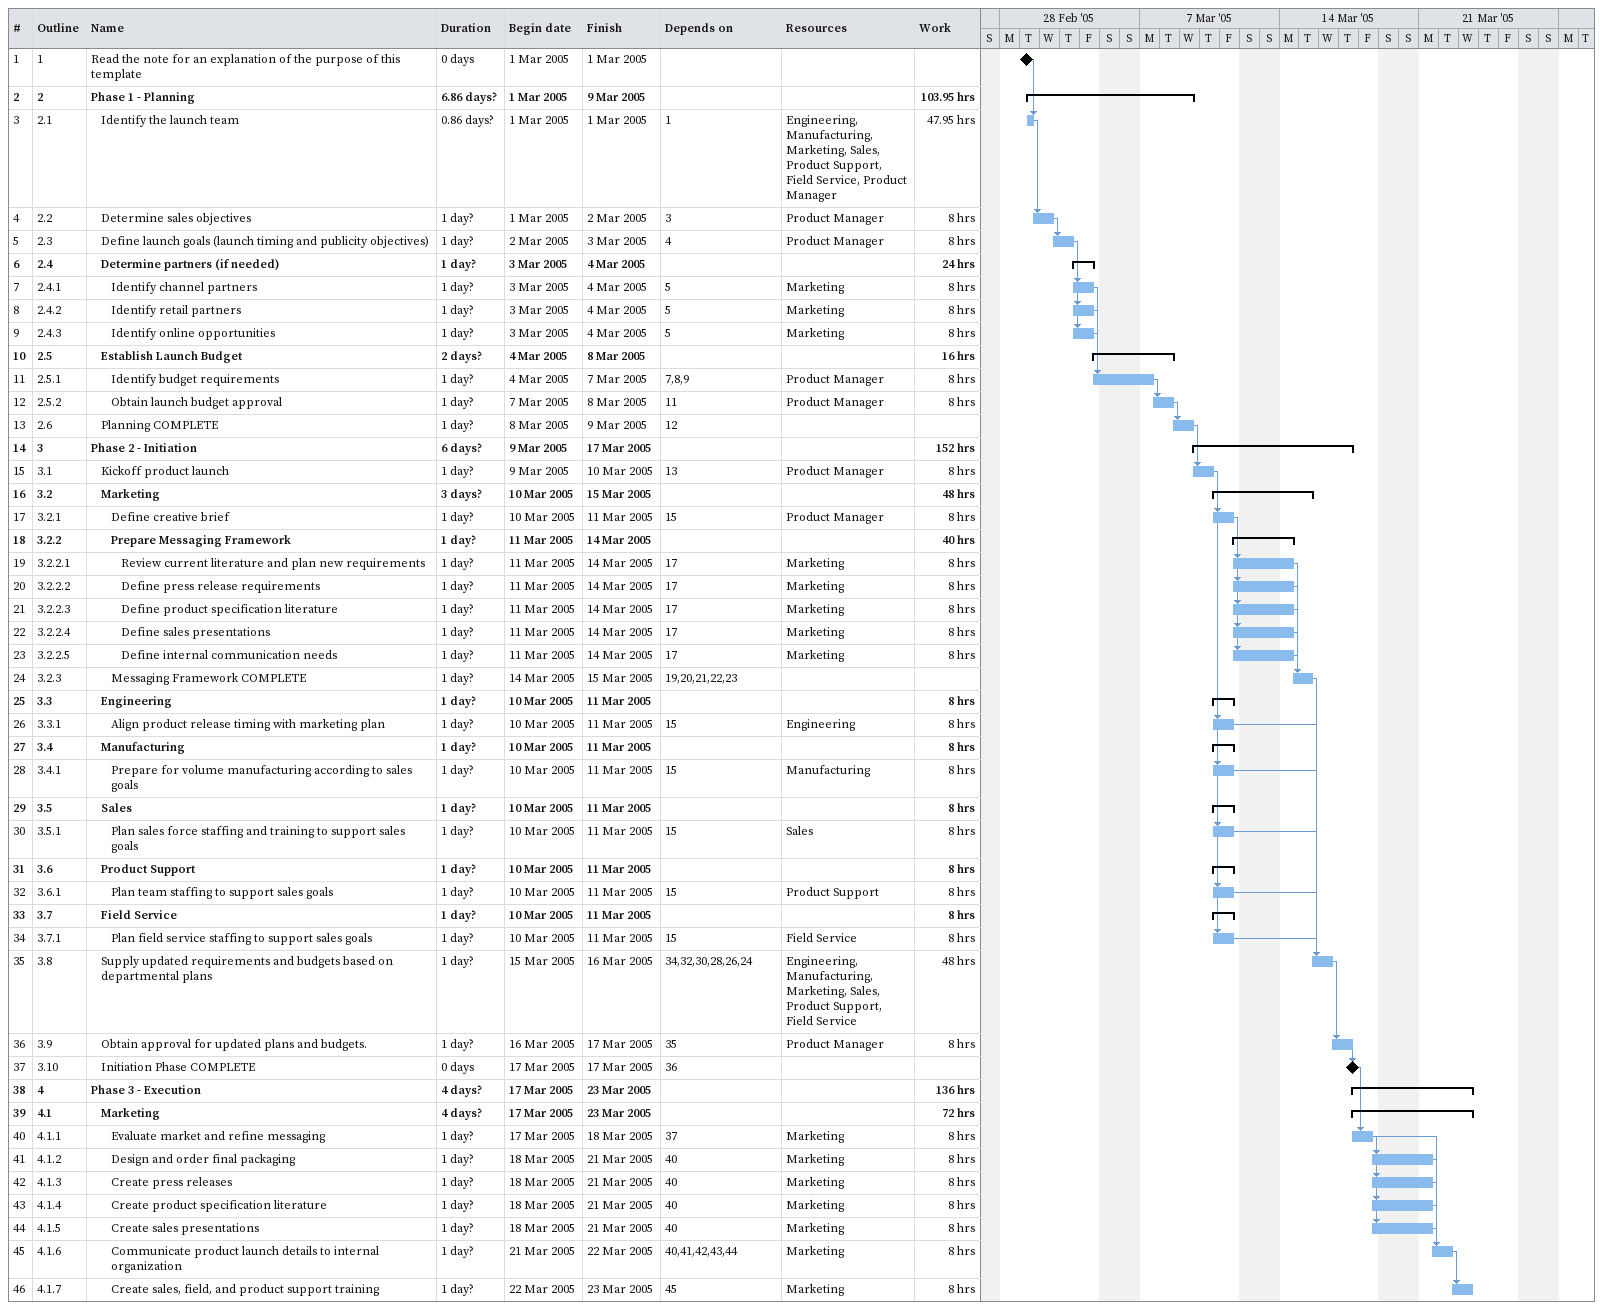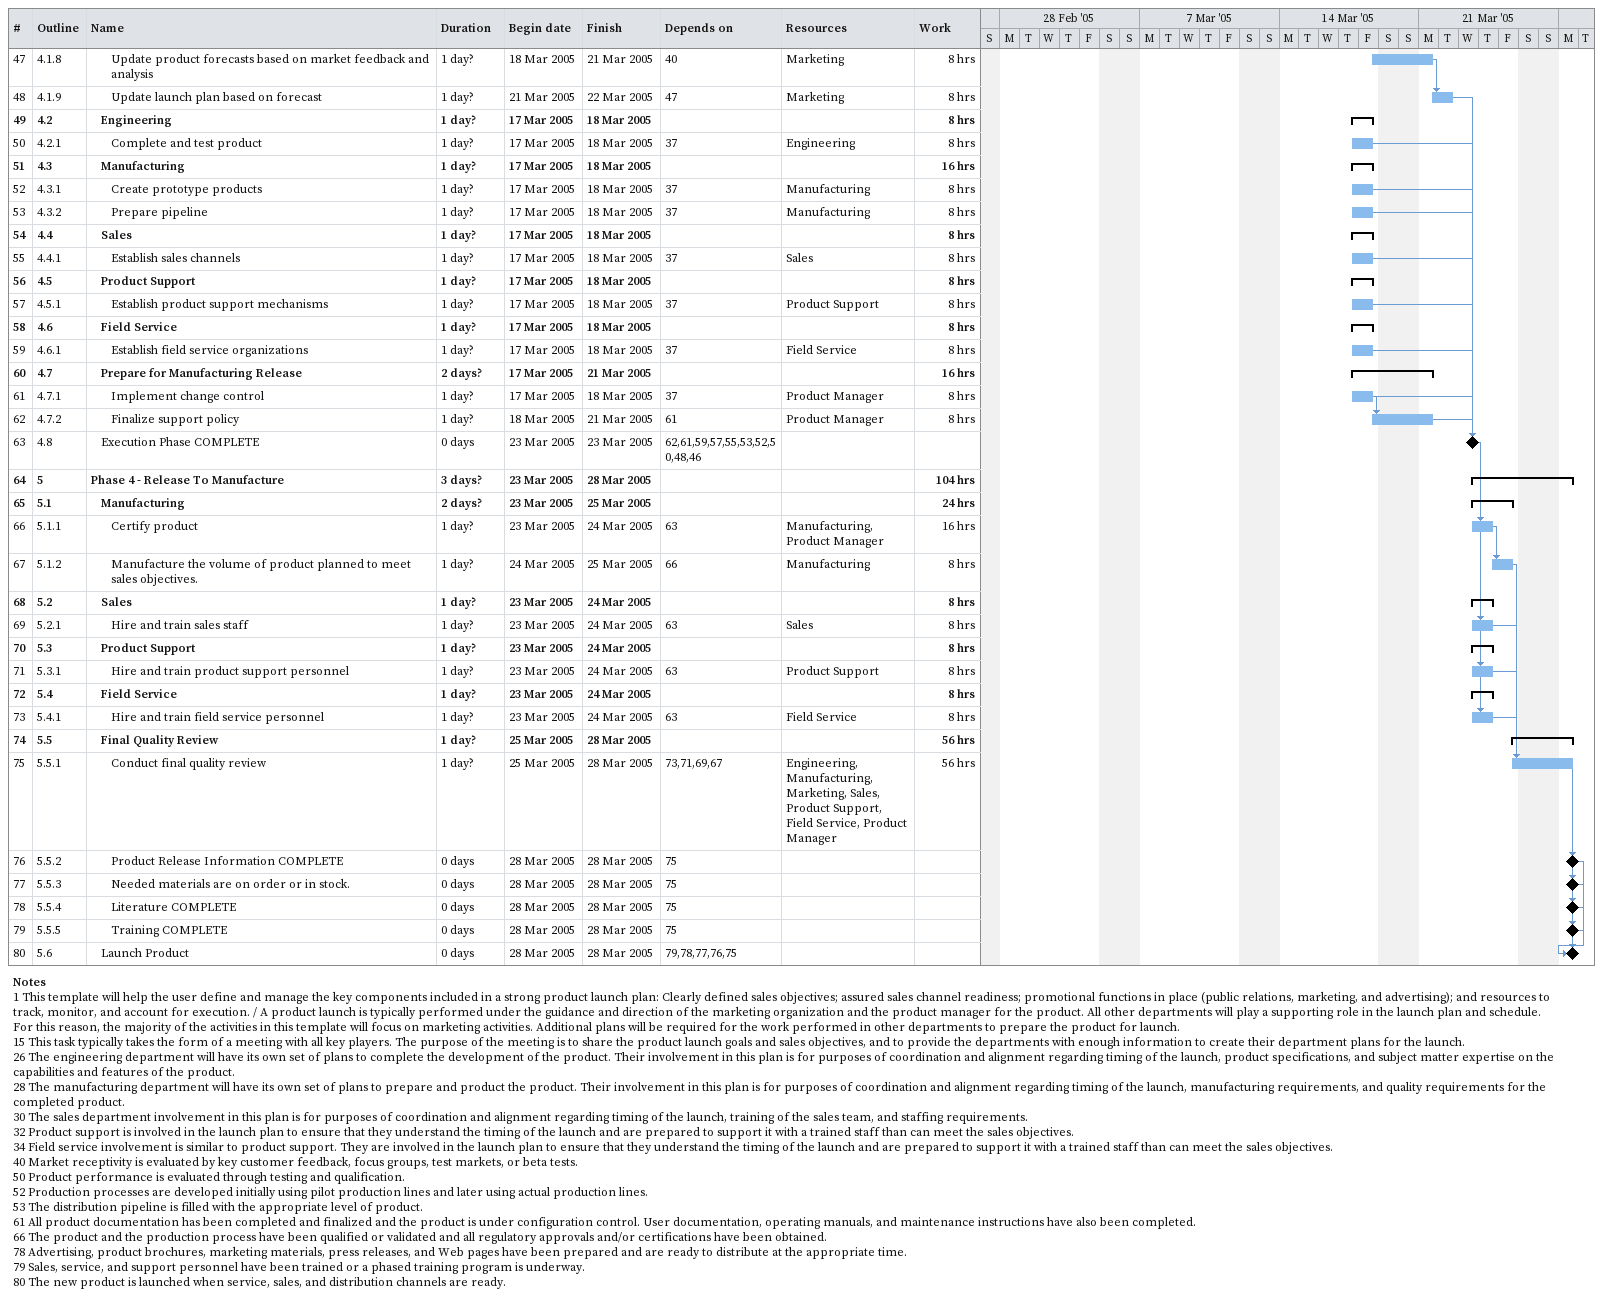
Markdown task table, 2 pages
| ID | WBS | Task | Duration | Start | Finish | Predecessors | Resources | Work (h) |
|---|---|---|---|---|---|---|---|---|
| 1 | 1 | Read the note for an explanation of the purpose of this template | 0d | 2005-03-01 | 2005-03-01 |  |  |  |
| 2 | 2 | **Phase 1 - Planning** | 6.86d? | 2005-03-01 | 2005-03-09 |  |  | 103.95 |
| 3 | 2.1 | Identify the launch team | 0.86d? | 2005-03-01 | 2005-03-01 | 1 | Engineering, Manufacturing, Marketing, Sales, Product Support, Field Service, Product Manager | 47.95 |
| 4 | 2.2 | Determine sales objectives | 1d? | 2005-03-01 | 2005-03-02 | 3 | Product Manager | 8 |
| 5 | 2.3 | Define launch goals (launch timing and publicity objectives) | 1d? | 2005-03-02 | 2005-03-03 | 4 | Product Manager | 8 |
| 6 | 2.4 | **Determine partners (if needed)** | 1d? | 2005-03-03 | 2005-03-04 |  |  | 24 |
| 7 | 2.4.1 | Identify channel partners | 1d? | 2005-03-03 | 2005-03-04 | 5 | Marketing | 8 |
| 8 | 2.4.2 | Identify retail partners | 1d? | 2005-03-03 | 2005-03-04 | 5 | Marketing | 8 |
| 9 | 2.4.3 | Identify online opportunities | 1d? | 2005-03-03 | 2005-03-04 | 5 | Marketing | 8 |
| 10 | 2.5 | **Establish Launch Budget** | 2d? | 2005-03-04 | 2005-03-08 |  |  | 16 |
| 11 | 2.5.1 | Identify budget requirements | 1d? | 2005-03-04 | 2005-03-07 | 7, 8, 9 | Product Manager | 8 |
| 12 | 2.5.2 | Obtain launch budget approval | 1d? | 2005-03-07 | 2005-03-08 | 11 | Product Manager | 8 |
| 13 | 2.6 | Planning COMPLETE | 1d? | 2005-03-08 | 2005-03-09 | 12 |  |  |
| 14 | 3 | **Phase 2 - Initiation** | 6d? | 2005-03-09 | 2005-03-17 |  |  | 152 |
| 15 | 3.1 | Kickoff product launch | 1d? | 2005-03-09 | 2005-03-10 | 13 | Product Manager | 8 |
| 16 | 3.2 | **Marketing** | 3d? | 2005-03-10 | 2005-03-15 |  |  | 48 |
| 17 | 3.2.1 | Define creative brief | 1d? | 2005-03-10 | 2005-03-11 | 15 | Product Manager | 8 |
| 18 | 3.2.2 | **Prepare Messaging Framework** | 1d? | 2005-03-11 | 2005-03-14 |  |  | 40 |
| 19 | 3.2.2.1 | Review current literature and plan new requirements | 1d? | 2005-03-11 | 2005-03-14 | 17 | Marketing | 8 |
| 20 | 3.2.2.2 | Define press release requirements | 1d? | 2005-03-11 | 2005-03-14 | 17 | Marketing | 8 |
| 21 | 3.2.2.3 | Define product specification literature | 1d? | 2005-03-11 | 2005-03-14 | 17 | Marketing | 8 |
| 22 | 3.2.2.4 | Define sales presentations | 1d? | 2005-03-11 | 2005-03-14 | 17 | Marketing | 8 |
| 23 | 3.2.2.5 | Define internal communication needs | 1d? | 2005-03-11 | 2005-03-14 | 17 | Marketing | 8 |
| 24 | 3.2.3 | Messaging Framework COMPLETE | 1d? | 2005-03-14 | 2005-03-15 | 19, 20, 21, 22, 23 |  |  |
| 25 | 3.3 | **Engineering** | 1d? | 2005-03-10 | 2005-03-11 |  |  | 8 |
| 26 | 3.3.1 | Align product release timing with marketing plan | 1d? | 2005-03-10 | 2005-03-11 | 15 | Engineering | 8 |
| 27 | 3.4 | **Manufacturing** | 1d? | 2005-03-10 | 2005-03-11 |  |  | 8 |
| 28 | 3.4.1 | Prepare for volume manufacturing according to sales goals | 1d? | 2005-03-10 | 2005-03-11 | 15 | Manufacturing | 8 |
| 29 | 3.5 | **Sales** | 1d? | 2005-03-10 | 2005-03-11 |  |  | 8 |
| 30 | 3.5.1 | Plan sales force staffing and training to support sales goals | 1d? | 2005-03-10 | 2005-03-11 | 15 | Sales | 8 |
| 31 | 3.6 | **Product Support** | 1d? | 2005-03-10 | 2005-03-11 |  |  | 8 |
| 32 | 3.6.1 | Plan team staffing to support sales goals | 1d? | 2005-03-10 | 2005-03-11 | 15 | Product Support | 8 |
| 33 | 3.7 | **Field Service** | 1d? | 2005-03-10 | 2005-03-11 |  |  | 8 |
| 34 | 3.7.1 | Plan field service staffing to support sales goals | 1d? | 2005-03-10 | 2005-03-11 | 15 | Field Service | 8 |
| 35 | 3.8 | Supply updated requirements and budgets based on departmental plans | 1d? | 2005-03-15 | 2005-03-16 | 34, 32, 30, 28, 26, 24 | Engineering, Manufacturing, Marketing, Sales, Product Support, Field Service | 48 |
| 36 | 3.9 | Obtain approval for updated plans and budgets. | 1d? | 2005-03-16 | 2005-03-17 | 35 | Product Manager | 8 |
| 37 | 3.10 | Initiation Phase COMPLETE | 0d | 2005-03-17 | 2005-03-17 | 36 |  |  |
| 38 | 4 | **Phase 3 - Execution** | 4d? | 2005-03-17 | 2005-03-23 |  |  | 136 |
| 39 | 4.1 | **Marketing** | 4d? | 2005-03-17 | 2005-03-23 |  |  | 72 |
| 40 | 4.1.1 | Evaluate market and refine messaging | 1d? | 2005-03-17 | 2005-03-18 | 37 | Marketing | 8 |
| 41 | 4.1.2 | Design and order final packaging | 1d? | 2005-03-18 | 2005-03-21 | 40 | Marketing | 8 |
| 42 | 4.1.3 | Create press releases | 1d? | 2005-03-18 | 2005-03-21 | 40 | Marketing | 8 |
| 43 | 4.1.4 | Create product specification literature | 1d? | 2005-03-18 | 2005-03-21 | 40 | Marketing | 8 |
| 44 | 4.1.5 | Create sales presentations | 1d? | 2005-03-18 | 2005-03-21 | 40 | Marketing | 8 |
| 45 | 4.1.6 | Communicate product launch details to internal organization | 1d? | 2005-03-21 | 2005-03-22 | 40, 41, 42, 43, 44 | Marketing | 8 |
| 46 | 4.1.7 | Create sales, field, and product support training | 1d? | 2005-03-22 | 2005-03-23 | 45 | Marketing | 8 |
| 47 | 4.1.8 | Update product forecasts based on market feedback and analysis | 1d? | 2005-03-18 | 2005-03-21 | 40 | Marketing | 8 |
| 48 | 4.1.9 | Update launch plan based on forecast | 1d? | 2005-03-21 | 2005-03-22 | 47 | Marketing | 8 |
| 49 | 4.2 | **Engineering** | 1d? | 2005-03-17 | 2005-03-18 |  |  | 8 |
| 50 | 4.2.1 | Complete and test product | 1d? | 2005-03-17 | 2005-03-18 | 37 | Engineering | 8 |
| 51 | 4.3 | **Manufacturing** | 1d? | 2005-03-17 | 2005-03-18 |  |  | 16 |
| 52 | 4.3.1 | Create prototype products | 1d? | 2005-03-17 | 2005-03-18 | 37 | Manufacturing | 8 |
| 53 | 4.3.2 | Prepare pipeline | 1d? | 2005-03-17 | 2005-03-18 | 37 | Manufacturing | 8 |
| 54 | 4.4 | **Sales** | 1d? | 2005-03-17 | 2005-03-18 |  |  | 8 |
| 55 | 4.4.1 | Establish sales channels | 1d? | 2005-03-17 | 2005-03-18 | 37 | Sales | 8 |
| 56 | 4.5 | **Product Support** | 1d? | 2005-03-17 | 2005-03-18 |  |  | 8 |
| 57 | 4.5.1 | Establish product support mechanisms | 1d? | 2005-03-17 | 2005-03-18 | 37 | Product Support | 8 |
| 58 | 4.6 | **Field Service** | 1d? | 2005-03-17 | 2005-03-18 |  |  | 8 |
| 59 | 4.6.1 | Establish field service organizations | 1d? | 2005-03-17 | 2005-03-18 | 37 | Field Service | 8 |
| 60 | 4.7 | **Prepare for Manufacturing Release** | 2d? | 2005-03-17 | 2005-03-21 |  |  | 16 |
| 61 | 4.7.1 | Implement change control | 1d? | 2005-03-17 | 2005-03-18 | 37 | Product Manager | 8 |
| 62 | 4.7.2 | Finalize support policy | 1d? | 2005-03-18 | 2005-03-21 | 61 | Product Manager | 8 |
| 63 | 4.8 | Execution Phase COMPLETE | 0d | 2005-03-23 | 2005-03-23 | 62, 61, 59, 57, 55, 53, 52, 50, 48, 46 |  |  |
| 64 | 5 | **Phase 4 - Release To Manufacture** | 3d? | 2005-03-23 | 2005-03-28 |  |  | 104 |
| 65 | 5.1 | **Manufacturing** | 2d? | 2005-03-23 | 2005-03-25 |  |  | 24 |
| 66 | 5.1.1 | Certify product | 1d? | 2005-03-23 | 2005-03-24 | 63 | Manufacturing, Product Manager | 16 |
| 67 | 5.1.2 | Manufacture the volume of product planned to meet sales objectives. | 1d? | 2005-03-24 | 2005-03-25 | 66 | Manufacturing | 8 |
| 68 | 5.2 | **Sales** | 1d? | 2005-03-23 | 2005-03-24 |  |  | 8 |
| 69 | 5.2.1 | Hire and train sales staff | 1d? | 2005-03-23 | 2005-03-24 | 63 | Sales | 8 |
| 70 | 5.3 | **Product Support** | 1d? | 2005-03-23 | 2005-03-24 |  |  | 8 |
| 71 | 5.3.1 | Hire and train product support personnel | 1d? | 2005-03-23 | 2005-03-24 | 63 | Product Support | 8 |
| 72 | 5.4 | **Field Service** | 1d? | 2005-03-23 | 2005-03-24 |  |  | 8 |
| 73 | 5.4.1 | Hire and train field service personnel | 1d? | 2005-03-23 | 2005-03-24 | 63 | Field Service | 8 |
| 74 | 5.5 | **Final Quality Review** | 1d? | 2005-03-25 | 2005-03-28 |  |  | 56 |
| 75 | 5.5.1 | Conduct final quality review | 1d? | 2005-03-25 | 2005-03-28 | 73, 71, 69, 67 | Engineering, Manufacturing, Marketing, Sales, Product Support, Field Service, Product Manager | 56 |
| 76 | 5.5.2 | Product Release Information COMPLETE | 0d | 2005-03-28 | 2005-03-28 | 75 |  |  |
| 77 | 5.5.3 | Needed materials are on order or in stock. | 0d | 2005-03-28 | 2005-03-28 | 75 |  |  |
| 78 | 5.5.4 | Literature COMPLETE | 0d | 2005-03-28 | 2005-03-28 | 75 |  |  |
| 79 | 5.5.5 | Training COMPLETE | 0d | 2005-03-28 | 2005-03-28 | 75 |  |  |
| 80 | 5.6 | Launch Product | 0d | 2005-03-28 | 2005-03-28 | 79, 78, 77, 76, 75 |  |  |

Notes
- 1: This template will help the user define and manage the key components included in a strong product launch plan: Clearly defined sales objectives; assured sales channel readiness; promotional functions in place (public relations, marketing, and advertising); and resources to track, monitor, and account for execution. / A product launch is typically performed under the guidance and direction of the marketing organization and the product manager for the product. All other departments will play a supporting role in the launch plan and schedule. For this reason, the majority of the activities in this template will focus on marketing activities. Additional plans will be required for the work performed in other departments to prepare the product for launch.
- 15: This task typically takes the form of a meeting with all key players. The purpose of the meeting is to share the product launch goals and sales objectives, and to provide the departments with enough information to create their department plans for the launch.
- 26: The engineering department will have its own set of plans to complete the development of the product. Their involvement in this plan is for purposes of coordination and alignment regarding timing of the launch, product specifications, and subject matter expertise on the capabilities and features of the product.
- 28: The manufacturing department will have its own set of plans to prepare and product the product. Their involvement in this plan is for purposes of coordination and alignment regarding timing of the launch, manufacturing requirements, and quality requirements for the completed product.
- 30: The sales department involvement in this plan is for purposes of coordination and alignment regarding timing of the launch, training of the sales team, and staffing requirements.
- 32: Product support is involved in the launch plan to ensure that they understand the timing of the launch and are prepared to support it with a trained staff than can meet the sales objectives.
- 34: Field service involvement is similar to product support. They are involved in the launch plan to ensure that they understand the timing of the launch and are prepared to support it with a trained staff than can meet the sales objectives.
- 40: Market receptivity is evaluated by key customer feedback, focus groups, test markets, or beta tests.
- 50: Product performance is evaluated through testing and qualification.
- 52: Production processes are developed initially using pilot production lines and later using actual production lines.
- 53: The distribution pipeline is filled with the appropriate level of product.
- 61: All product documentation has been completed and finalized and the product is under configuration control. User documentation, operating manuals, and maintenance instructions have also been completed.
- 66: The product and the production process have been qualified or validated and all regulatory approvals and/or certifications have been obtained.
- 78: Advertising, product brochures, marketing materials, press releases, and Web pages have been prepared and are ready to distribute at the appropriate time.
- 79: Sales, service, and support personnel have been trained or a phased training program is underway.
- 80: The new product is launched when service, sales, and distribution channels are ready.
